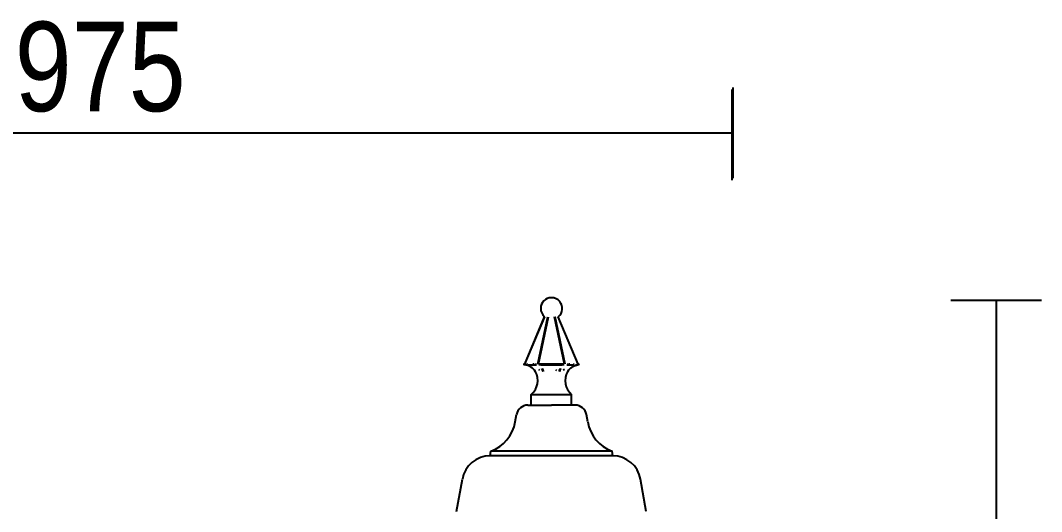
# Model space of a CAD drawing. Extents: x 0 to 131, y 0 to 347.
# Drawn here: x 46.2 to 125.5, y 309.1 to 347.2 of the extents above; entities that cross this region are included whole.
import ezdxf

# ---------------------------------------------------------------- set-up
doc = ezdxf.new("R2010")
doc.units = 0
doc.layers.add('LIVELLO_1', color=160, linetype='Continuous')
doc.styles.add('STD', font='txt')

# ---------------------------------------------------------------- blocks, each defined once
blk = doc.blocks.new('AI9-BLK1')
at = {"layer": 'LIVELLO_1', "color": 7}
for p, q in [((36.173, 160.717), (36.173, 167.772)), ((36.251, 160.87), (36.251, 167.925)), ((-62.621, 164.397), (-16.897, 164.397)), ((-27.525, 164.397), (36.264, 164.397)), ((53.134, 151.399), (60.19, 151.399)), ((56.665, 151.399), (56.661, 18.723)), ((20.066, 146.448), (21.61, 150.117)), ((20.073, 146.444), (21.617, 150.115)), ((21.085, 146.444), (21.856, 150.115)), ((21.128, 146.444), (21.899, 150.115)), ((23.15, 146.444), (22.38, 150.115)), ((23.194, 146.444), (22.422, 150.115)), ((24.206, 146.444), (22.662, 150.115)), ((24.212, 146.448), (22.669, 150.117)), ((20.278, 146.432), (20.236, 146.436)), ((20.368, 146.366), (20.319, 146.366)), ((20.419, 146.363), (20.368, 146.366)), ((20.466, 146.363), (20.419, 146.363)), ((20.528, 146.363), (20.466, 146.363)), ((20.59, 146.363), (20.528, 146.363)), ((20.65, 146.363), (20.59, 146.363)), ((20.714, 146.363), (20.65, 146.363)), ((20.737, 146.43), (20.689, 146.43)), ((20.773, 146.363), (20.714, 146.363)), ((20.786, 146.43), (20.737, 146.43)), ((20.825, 146.366), (20.773, 146.363)), ((20.882, 146.366), (20.825, 146.366)), ((20.933, 146.366), (20.882, 146.366)), ((20.946, 146.436), (20.902, 146.436)), ((20.979, 146.368), (20.933, 146.366)), ((21.221, 146.371), (21.148, 146.374)), ((21.241, 145.968), (21.163, 146.011)), ((21.257, 146.443), (21.189, 146.444)), ((21.288, 146.371), (21.221, 146.371)), ((21.323, 146.44), (21.257, 146.443)), ((21.351, 146.368), (21.288, 146.371)), ((21.411, 146.436), (21.323, 146.44)), ((21.437, 146.368), (21.351, 146.368)), ((21.413, 146.059), (21.391, 146.105)), ((21.432, 146.014), (21.413, 146.059)), ((21.452, 145.963), (21.432, 146.014)), ((21.517, 146.366), (21.437, 146.368)), ((21.468, 145.912), (21.452, 145.963)), ((21.484, 145.856), (21.468, 145.912)), ((21.611, 146.366), (21.517, 146.366)), ((21.716, 146.363), (21.611, 146.366)), ((21.822, 146.363), (21.716, 146.363)), ((21.941, 146.363), (21.822, 146.363)), ((22.059, 146.363), (21.941, 146.363)), ((22.124, 146.427), (22.039, 146.427)), ((22.266, 146.363), (22.059, 146.363)), ((22.202, 146.427), (22.124, 146.427)), ((22.294, 146.43), (22.202, 146.427)), ((22.372, 146.363), (22.266, 146.363)), ((22.481, 146.363), (22.372, 146.363)), ((22.585, 146.363), (22.481, 146.363)), ((22.559, 145.946), (22.484, 145.997)), ((22.679, 146.366), (22.585, 146.363)), ((22.773, 146.366), (22.679, 146.366)), ((22.734, 145.856), (22.752, 145.912)), ((22.752, 145.912), (22.77, 145.963)), ((22.77, 145.963), (22.792, 146.014)), ((22.859, 146.368), (22.773, 146.366)), ((22.792, 146.014), (22.816, 146.059)), ((22.816, 146.059), (22.839, 146.105)), ((22.946, 146.368), (22.859, 146.368)), ((23.02, 146.371), (22.946, 146.368)), ((23.082, 146.374), (23.02, 146.371)), ((23.093, 146), (23.043, 145.968)), ((23.132, 146.374), (23.082, 146.374)), ((23.142, 146.027), (23.093, 146)), ((23.378, 146.366), (23.333, 146.368)), ((23.419, 146.432), (23.373, 146.436)), ((23.431, 146.366), (23.378, 146.366)), ((23.485, 146.363), (23.431, 146.366)), ((23.548, 146.363), (23.485, 146.363)), ((23.607, 146.363), (23.548, 146.363)), ((23.67, 146.363), (23.607, 146.363)), ((23.734, 146.363), (23.67, 146.363)), ((23.791, 146.363), (23.734, 146.363)), ((23.902, 146.43), (23.854, 146.43)), ((20.575, 144.085), (23.703, 144.085)), ((20.575, 143.253), (20.575, 144.085)), ((23.703, 143.253), (23.703, 144.085)), ((20.301, 143.253), (22.139, 143.253)), ((23.977, 143.253), (22.139, 143.253)), ((19.327, 141.948), (19.427, 142.517)), ((24.951, 141.948), (24.852, 142.517)), ((17.371, 139.315), (17.438, 139.684)), ((26.842, 139.684), (17.438, 139.684)), ((26.907, 139.315), (26.842, 139.684)), ((26.902, 139.315), (17.376, 139.315)), ((14.777, 134.989), (15.219, 137.503)), ((29.502, 134.989), (29.06, 137.503))]:
    blk.add_line(p, q, dxfattribs=at)
for points in [[(20.89, 145.856), (20.856, 145.912), (20.818, 145.963), (20.778, 146.014), (20.737, 146.059), (20.691, 146.105), (20.644, 146.148), (20.594, 146.186), (20.538, 146.225), (20.484, 146.253), (20.426, 146.285), (20.368, 146.311), (20.306, 146.333), (20.246, 146.352), (20.182, 146.363), (20.119, 146.374)], [(21.676, 146.432), (21.59, 146.432), (21.492, 146.436), (21.411, 146.436)], [(21.545, 145.856), (21.527, 145.912), (21.507, 145.963), (21.486, 146.014), (21.463, 146.059), (21.44, 146.105)], [(22.039, 146.427), (21.954, 146.43), (21.871, 146.43), (21.773, 146.43), (21.676, 146.432)], [(22.677, 146.432), (22.585, 146.432), (22.479, 146.43), (22.388, 146.43), (22.294, 146.43)], [(23.093, 146.444), (23.016, 146.443), (22.946, 146.44), (22.856, 146.436), (22.77, 146.435), (22.677, 146.432)], [(22.794, 145.856), (22.811, 145.912), (22.827, 145.963), (22.847, 146.014), (22.866, 146.059), (22.887, 146.105)], [(23.388, 145.856), (23.423, 145.912), (23.46, 145.963), (23.501, 146.014), (23.543, 146.059), (23.588, 146.105), (23.636, 146.148), (23.685, 146.186), (23.739, 146.225), (23.796, 146.253), (23.853, 146.285), (23.912, 146.311), (23.972, 146.333), (24.033, 146.352), (24.095, 146.363), (24.16, 146.374)], [(23.56, 146.43), (23.51, 146.43), (23.459, 146.432)], [(23.902, 146.363), (23.853, 146.363), (23.791, 146.363)]]:
    blk.add_lwpolyline(points, dxfattribs=at)
for centre, major_axis, ratio in [((20.064, 146.425), (-0.0008, -0.0494), 0.96678), ((24.215, 146.425), (-0.0001, -0.0494), 0.949476)]:
    blk.add_ellipse(centre, major_axis=major_axis, ratio=ratio, dxfattribs=at)
for points in [[(22.139, 151.599), (21.678, 151.599), (21.304, 151.223), (21.304, 150.764), (21.304, 150.515), (21.414, 150.281), (21.606, 150.122)], [(22.672, 150.122), (23.028, 150.418), (23.075, 150.944), (22.781, 151.296), (22.623, 151.486), (22.388, 151.599), (22.139, 151.599)], [(20.575, 144.085), (21.089, 144.523), (21.221, 145.264), (20.89, 145.853), (20.727, 146.142), (20.438, 146.334), (20.107, 146.376)], [(24.171, 146.376), (23.84, 146.334), (23.552, 146.142), (23.388, 145.853), (23.057, 145.267), (23.189, 144.523), (23.703, 144.085)]]:
    blk.add_open_spline(points, degree=3, knots=[0, 0, 0, 0, 1, 1, 1, 2, 2, 2, 2], dxfattribs=at)
for points in [[(20.301, 143.253), (19.87, 143.253), (19.503, 142.946), (19.427, 142.517)], [(24.852, 142.517), (24.775, 142.946), (24.408, 143.253), (23.977, 143.253)], [(17.438, 139.684), (18.425, 140.049), (19.145, 140.913), (19.327, 141.948)], [(24.951, 141.948), (25.134, 140.913), (25.853, 140.049), (26.842, 139.684)], [(17.376, 139.315), (16.314, 139.315), (15.405, 138.548), (15.219, 137.503)], [(29.06, 137.503), (28.873, 138.548), (27.964, 139.315), (26.902, 139.315)]]:
    blk.add_open_spline(points, degree=3, dxfattribs=at)
at = {"layer": 'LIVELLO_1', "color": 7, "insert": (-19.532, 173.024), "char_height": 6.94656, "attachment_point": 1, "style": 'STD'}
blk.add_mtext('\\fArial Narrow|b0|i0;\\H6.9466;\\C7;975', dxfattribs=at)

msp = doc.modelspace()

# ---------------------------------------------------------------- block references
at = {"layer": 'LIVELLO_1', "color": 7}
msp.add_blockref('AI9-BLK1', (65.317288, 174.114006), dxfattribs=at)

doc.saveas('drawing.dxf')
